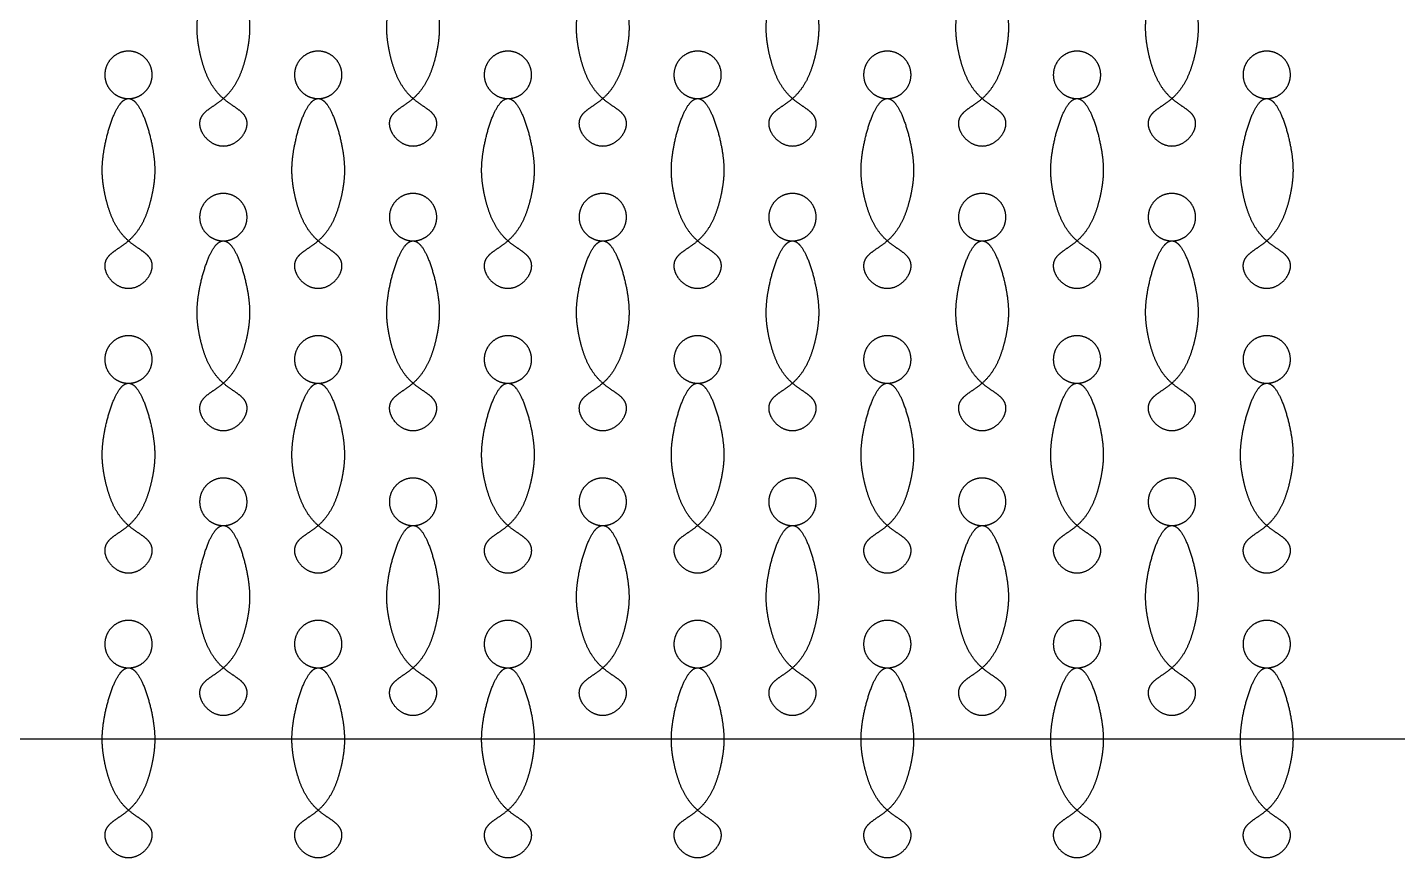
# Model space of a CAD drawing. Header units: millimetres. Extents: x 0 to 330, y 0 to 155.
# Drawn here: x 70.7 to 128.5, y 85 to 120 of the extents above; entities that cross this region are included whole.
import ezdxf

# ---------------------------------------------------------------- set-up
doc = ezdxf.new("R2010")
doc.units = ezdxf.units.MM
doc.layers.get('0').update_dxf_attribs({"linetype": 'CONTINUOUS'})

msp = doc.modelspace()

# ---------------------------------------------------------------- linework, layer by layer
msp.add_line((60, 90), (185, 90))
for points in [[(79, 123), (78.953, 123), (78.859, 122.98), (78.719, 122.89), (78.54, 122.659), (78.338, 122.233), (78.168, 121.73), (78.036, 121.214), (77.946, 120.733), (77.896, 120.309), (77.884, 119.935), (77.904, 119.589), (77.95, 119.242), (78.022, 118.872), (78.122, 118.473), (78.261, 118.061), (78.445, 117.664), (78.681, 117.307), (78.963, 117.01), (79.276, 116.777), (79.582, 116.583), (79.838, 116.389), (79.999, 116.161), (80.032, 115.878), (79.926, 115.56), (79.696, 115.26), (79.373, 115.041), (79, 114.96), (78.627, 115.041), (78.304, 115.26), (78.074, 115.56), (77.968, 115.878), (78.001, 116.161), (78.162, 116.389), (78.418, 116.583), (78.724, 116.777), (79.037, 117.01), (79.319, 117.307), (79.555, 117.664), (79.739, 118.061), (79.878, 118.473), (79.978, 118.872), (80.05, 119.242), (80.096, 119.589), (80.116, 119.935), (80.104, 120.309), (80.054, 120.733), (79.964, 121.214), (79.832, 121.73), (79.662, 122.233), (79.46, 122.659), (79.281, 122.89), (79.141, 122.98), (79.047, 123), (79, 123)], [(87, 123), (86.953, 123), (86.859, 122.98), (86.719, 122.89), (86.54, 122.659), (86.338, 122.233), (86.168, 121.73), (86.036, 121.214), (85.946, 120.733), (85.896, 120.309), (85.884, 119.935), (85.904, 119.589), (85.95, 119.242), (86.022, 118.872), (86.122, 118.473), (86.261, 118.061), (86.445, 117.664), (86.681, 117.307), (86.963, 117.01), (87.276, 116.777), (87.582, 116.583), (87.838, 116.389), (87.999, 116.161), (88.032, 115.878), (87.926, 115.56), (87.696, 115.26), (87.373, 115.041), (87, 114.96), (86.627, 115.041), (86.304, 115.26), (86.074, 115.56), (85.968, 115.878), (86.001, 116.161), (86.162, 116.389), (86.418, 116.583), (86.724, 116.777), (87.037, 117.01), (87.319, 117.307), (87.555, 117.664), (87.739, 118.061), (87.878, 118.473), (87.978, 118.872), (88.05, 119.242), (88.096, 119.589), (88.116, 119.935), (88.104, 120.309), (88.054, 120.733), (87.964, 121.214), (87.832, 121.73), (87.662, 122.233), (87.46, 122.659), (87.281, 122.89), (87.141, 122.98), (87.047, 123), (87, 123)], [(95, 123), (94.953, 123), (94.859, 122.98), (94.719, 122.89), (94.54, 122.659), (94.338, 122.233), (94.168, 121.73), (94.036, 121.214), (93.946, 120.733), (93.896, 120.309), (93.884, 119.935), (93.904, 119.589), (93.95, 119.242), (94.022, 118.872), (94.122, 118.473), (94.261, 118.061), (94.445, 117.664), (94.681, 117.307), (94.963, 117.01), (95.276, 116.777), (95.582, 116.583), (95.838, 116.389), (95.999, 116.161), (96.032, 115.878), (95.926, 115.56), (95.696, 115.26), (95.373, 115.041), (95, 114.96), (94.627, 115.041), (94.304, 115.26), (94.074, 115.56), (93.968, 115.878), (94.001, 116.161), (94.162, 116.389), (94.418, 116.583), (94.724, 116.777), (95.037, 117.01), (95.319, 117.307), (95.555, 117.664), (95.739, 118.061), (95.878, 118.473), (95.978, 118.872), (96.05, 119.242), (96.096, 119.589), (96.116, 119.935), (96.104, 120.309), (96.054, 120.733), (95.964, 121.214), (95.832, 121.73), (95.662, 122.233), (95.46, 122.659), (95.281, 122.89), (95.141, 122.98), (95.047, 123), (95, 123)], [(103, 123), (102.953, 123), (102.859, 122.98), (102.719, 122.89), (102.54, 122.659), (102.338, 122.233), (102.168, 121.73), (102.036, 121.214), (101.946, 120.733), (101.896, 120.309), (101.884, 119.935), (101.904, 119.589), (101.95, 119.242), (102.022, 118.872), (102.122, 118.473), (102.261, 118.061), (102.445, 117.664), (102.681, 117.307), (102.963, 117.01), (103.276, 116.777), (103.582, 116.583), (103.838, 116.389), (103.999, 116.161), (104.032, 115.878), (103.926, 115.56), (103.696, 115.26), (103.373, 115.041), (103, 114.96), (102.627, 115.041), (102.304, 115.26), (102.074, 115.56), (101.968, 115.878), (102.001, 116.161), (102.162, 116.389), (102.418, 116.583), (102.724, 116.777), (103.037, 117.01), (103.319, 117.307), (103.555, 117.664), (103.739, 118.061), (103.878, 118.473), (103.978, 118.872), (104.05, 119.242), (104.096, 119.589), (104.116, 119.935), (104.104, 120.309), (104.054, 120.733), (103.964, 121.214), (103.832, 121.73), (103.662, 122.233), (103.46, 122.659), (103.281, 122.89), (103.141, 122.98), (103.047, 123), (103, 123)], [(111, 123), (110.953, 123), (110.859, 122.98), (110.719, 122.89), (110.54, 122.659), (110.338, 122.233), (110.168, 121.73), (110.036, 121.214), (109.946, 120.733), (109.896, 120.309), (109.884, 119.935), (109.904, 119.589), (109.95, 119.242), (110.022, 118.872), (110.122, 118.473), (110.261, 118.061), (110.445, 117.664), (110.681, 117.307), (110.963, 117.01), (111.276, 116.777), (111.582, 116.583), (111.838, 116.389), (111.999, 116.161), (112.032, 115.878), (111.926, 115.56), (111.696, 115.26), (111.373, 115.041), (111, 114.96), (110.627, 115.041), (110.304, 115.26), (110.074, 115.56), (109.968, 115.878), (110.001, 116.161), (110.162, 116.389), (110.418, 116.583), (110.724, 116.777), (111.037, 117.01), (111.319, 117.307), (111.555, 117.664), (111.739, 118.061), (111.878, 118.473), (111.978, 118.872), (112.05, 119.242), (112.096, 119.589), (112.116, 119.935), (112.104, 120.309), (112.054, 120.733), (111.964, 121.214), (111.832, 121.73), (111.662, 122.233), (111.46, 122.659), (111.281, 122.89), (111.141, 122.98), (111.047, 123), (111, 123)], [(119, 123), (118.953, 123), (118.859, 122.98), (118.719, 122.89), (118.54, 122.659), (118.338, 122.233), (118.168, 121.73), (118.036, 121.214), (117.946, 120.733), (117.896, 120.309), (117.884, 119.935), (117.904, 119.589), (117.95, 119.242), (118.022, 118.872), (118.122, 118.473), (118.261, 118.061), (118.445, 117.664), (118.681, 117.307), (118.963, 117.01), (119.276, 116.777), (119.582, 116.583), (119.838, 116.389), (119.999, 116.161), (120.032, 115.878), (119.926, 115.56), (119.696, 115.26), (119.373, 115.041), (119, 114.96), (118.627, 115.041), (118.304, 115.26), (118.074, 115.56), (117.968, 115.878), (118.001, 116.161), (118.162, 116.389), (118.418, 116.583), (118.724, 116.777), (119.037, 117.01), (119.319, 117.307), (119.555, 117.664), (119.739, 118.061), (119.878, 118.473), (119.978, 118.872), (120.05, 119.242), (120.096, 119.589), (120.116, 119.935), (120.104, 120.309), (120.054, 120.733), (119.964, 121.214), (119.832, 121.73), (119.662, 122.233), (119.46, 122.659), (119.281, 122.89), (119.141, 122.98), (119.047, 123), (119, 123)], [(75, 117), (74.938, 117), (74.813, 117.01), (74.628, 117.055), (74.4, 117.173), (74.173, 117.4), (74.026, 117.685), (73.975, 118), (74.026, 118.315), (74.173, 118.6), (74.4, 118.827), (74.685, 118.974), (75, 119.025), (75.315, 118.974), (75.6, 118.827), (75.827, 118.6), (75.974, 118.315), (76.025, 118), (75.974, 117.685), (75.827, 117.4), (75.6, 117.173), (75.372, 117.055), (75.187, 117.01), (75.062, 117), (75, 117)], [(83, 117), (82.938, 117), (82.813, 117.01), (82.628, 117.055), (82.4, 117.173), (82.173, 117.4), (82.026, 117.685), (81.975, 118), (82.026, 118.315), (82.173, 118.6), (82.4, 118.827), (82.685, 118.974), (83, 119.025), (83.315, 118.974), (83.6, 118.827), (83.827, 118.6), (83.974, 118.315), (84.025, 118), (83.974, 117.685), (83.827, 117.4), (83.6, 117.173), (83.372, 117.055), (83.187, 117.01), (83.062, 117), (83, 117)], [(91, 117), (90.938, 117), (90.813, 117.01), (90.628, 117.055), (90.4, 117.173), (90.173, 117.4), (90.026, 117.685), (89.975, 118), (90.026, 118.315), (90.173, 118.6), (90.4, 118.827), (90.685, 118.974), (91, 119.025), (91.315, 118.974), (91.6, 118.827), (91.827, 118.6), (91.974, 118.315), (92.025, 118), (91.974, 117.685), (91.827, 117.4), (91.6, 117.173), (91.372, 117.055), (91.187, 117.01), (91.062, 117), (91, 117)], [(99, 117), (98.938, 117), (98.813, 117.01), (98.628, 117.055), (98.4, 117.173), (98.173, 117.4), (98.026, 117.685), (97.975, 118), (98.026, 118.315), (98.173, 118.6), (98.4, 118.827), (98.685, 118.974), (99, 119.025), (99.315, 118.974), (99.6, 118.827), (99.827, 118.6), (99.974, 118.315), (100.025, 118), (99.974, 117.685), (99.827, 117.4), (99.6, 117.173), (99.372, 117.055), (99.187, 117.01), (99.062, 117), (99, 117)], [(107, 117), (106.938, 117), (106.813, 117.01), (106.628, 117.055), (106.4, 117.173), (106.173, 117.4), (106.026, 117.685), (105.975, 118), (106.026, 118.315), (106.173, 118.6), (106.4, 118.827), (106.685, 118.974), (107, 119.025), (107.315, 118.974), (107.6, 118.827), (107.827, 118.6), (107.974, 118.315), (108.025, 118), (107.974, 117.685), (107.827, 117.4), (107.6, 117.173), (107.372, 117.055), (107.187, 117.01), (107.062, 117), (107, 117)], [(115, 117), (114.938, 117), (114.813, 117.01), (114.628, 117.055), (114.4, 117.173), (114.173, 117.4), (114.026, 117.685), (113.975, 118), (114.026, 118.315), (114.173, 118.6), (114.4, 118.827), (114.685, 118.974), (115, 119.025), (115.315, 118.974), (115.6, 118.827), (115.827, 118.6), (115.974, 118.315), (116.025, 118), (115.974, 117.685), (115.827, 117.4), (115.6, 117.173), (115.372, 117.055), (115.187, 117.01), (115.062, 117), (115, 117)], [(123, 117), (122.938, 117), (122.813, 117.01), (122.628, 117.055), (122.4, 117.173), (122.173, 117.4), (122.026, 117.685), (121.975, 118), (122.026, 118.315), (122.173, 118.6), (122.4, 118.827), (122.685, 118.974), (123, 119.025), (123.315, 118.974), (123.6, 118.827), (123.827, 118.6), (123.974, 118.315), (124.025, 118), (123.974, 117.685), (123.827, 117.4), (123.6, 117.173), (123.372, 117.055), (123.187, 117.01), (123.062, 117), (123, 117)], [(75, 117), (74.953, 117), (74.859, 116.98), (74.719, 116.89), (74.54, 116.659), (74.338, 116.233), (74.168, 115.73), (74.036, 115.214), (73.946, 114.733), (73.896, 114.309), (73.884, 113.935), (73.904, 113.589), (73.95, 113.242), (74.022, 112.872), (74.122, 112.473), (74.261, 112.061), (74.445, 111.664), (74.681, 111.307), (74.963, 111.01), (75.276, 110.777), (75.582, 110.583), (75.838, 110.389), (75.999, 110.161), (76.032, 109.878), (75.926, 109.56), (75.696, 109.26), (75.373, 109.041), (75, 108.96), (74.627, 109.041), (74.304, 109.26), (74.074, 109.56), (73.968, 109.878), (74.001, 110.161), (74.162, 110.389), (74.418, 110.583), (74.724, 110.777), (75.037, 111.01), (75.319, 111.307), (75.555, 111.664), (75.739, 112.061), (75.878, 112.473), (75.978, 112.872), (76.05, 113.242), (76.096, 113.589), (76.116, 113.935), (76.104, 114.309), (76.054, 114.733), (75.964, 115.214), (75.832, 115.73), (75.662, 116.233), (75.46, 116.659), (75.281, 116.89), (75.141, 116.98), (75.047, 117), (75, 117)], [(83, 117), (82.953, 117), (82.859, 116.98), (82.719, 116.89), (82.54, 116.659), (82.338, 116.233), (82.168, 115.73), (82.036, 115.214), (81.946, 114.733), (81.896, 114.309), (81.884, 113.935), (81.904, 113.589), (81.95, 113.242), (82.022, 112.872), (82.122, 112.473), (82.261, 112.061), (82.445, 111.664), (82.681, 111.307), (82.963, 111.01), (83.276, 110.777), (83.582, 110.583), (83.838, 110.389), (83.999, 110.161), (84.032, 109.878), (83.926, 109.56), (83.696, 109.26), (83.373, 109.041), (83, 108.96), (82.627, 109.041), (82.304, 109.26), (82.074, 109.56), (81.968, 109.878), (82.001, 110.161), (82.162, 110.389), (82.418, 110.583), (82.724, 110.777), (83.037, 111.01), (83.319, 111.307), (83.555, 111.664), (83.739, 112.061), (83.878, 112.473), (83.978, 112.872), (84.05, 113.242), (84.096, 113.589), (84.116, 113.935), (84.104, 114.309), (84.054, 114.733), (83.964, 115.214), (83.832, 115.73), (83.662, 116.233), (83.46, 116.659), (83.281, 116.89), (83.141, 116.98), (83.047, 117), (83, 117)], [(91, 117), (90.953, 117), (90.859, 116.98), (90.719, 116.89), (90.54, 116.659), (90.338, 116.233), (90.168, 115.73), (90.036, 115.214), (89.946, 114.733), (89.896, 114.309), (89.884, 113.935), (89.904, 113.589), (89.95, 113.242), (90.022, 112.872), (90.122, 112.473), (90.261, 112.061), (90.445, 111.664), (90.681, 111.307), (90.963, 111.01), (91.276, 110.777), (91.582, 110.583), (91.838, 110.389), (91.999, 110.161), (92.032, 109.878), (91.926, 109.56), (91.696, 109.26), (91.373, 109.041), (91, 108.96), (90.627, 109.041), (90.304, 109.26), (90.074, 109.56), (89.968, 109.878), (90.001, 110.161), (90.162, 110.389), (90.418, 110.583), (90.724, 110.777), (91.037, 111.01), (91.319, 111.307), (91.555, 111.664), (91.739, 112.061), (91.878, 112.473), (91.978, 112.872), (92.05, 113.242), (92.096, 113.589), (92.116, 113.935), (92.104, 114.309), (92.054, 114.733), (91.964, 115.214), (91.832, 115.73), (91.662, 116.233), (91.46, 116.659), (91.281, 116.89), (91.141, 116.98), (91.047, 117), (91, 117)], [(99, 117), (98.953, 117), (98.859, 116.98), (98.719, 116.89), (98.54, 116.659), (98.338, 116.233), (98.168, 115.73), (98.036, 115.214), (97.946, 114.733), (97.896, 114.309), (97.884, 113.935), (97.904, 113.589), (97.95, 113.242), (98.022, 112.872), (98.122, 112.473), (98.261, 112.061), (98.445, 111.664), (98.681, 111.307), (98.963, 111.01), (99.276, 110.777), (99.582, 110.583), (99.838, 110.389), (99.999, 110.161), (100.032, 109.878), (99.926, 109.56), (99.696, 109.26), (99.373, 109.041), (99, 108.96), (98.627, 109.041), (98.304, 109.26), (98.074, 109.56), (97.968, 109.878), (98.001, 110.161), (98.162, 110.389), (98.418, 110.583), (98.724, 110.777), (99.037, 111.01), (99.319, 111.307), (99.555, 111.664), (99.739, 112.061), (99.878, 112.473), (99.978, 112.872), (100.05, 113.242), (100.096, 113.589), (100.116, 113.935), (100.104, 114.309), (100.054, 114.733), (99.964, 115.214), (99.832, 115.73), (99.662, 116.233), (99.46, 116.659), (99.281, 116.89), (99.141, 116.98), (99.047, 117), (99, 117)], [(107, 117), (106.953, 117), (106.859, 116.98), (106.719, 116.89), (106.54, 116.659), (106.338, 116.233), (106.168, 115.73), (106.036, 115.214), (105.946, 114.733), (105.896, 114.309), (105.884, 113.935), (105.904, 113.589), (105.95, 113.242), (106.022, 112.872), (106.122, 112.473), (106.261, 112.061), (106.445, 111.664), (106.681, 111.307), (106.963, 111.01), (107.276, 110.777), (107.582, 110.583), (107.838, 110.389), (107.999, 110.161), (108.032, 109.878), (107.926, 109.56), (107.696, 109.26), (107.373, 109.041), (107, 108.96), (106.627, 109.041), (106.304, 109.26), (106.074, 109.56), (105.968, 109.878), (106.001, 110.161), (106.162, 110.389), (106.418, 110.583), (106.724, 110.777), (107.037, 111.01), (107.319, 111.307), (107.555, 111.664), (107.739, 112.061), (107.878, 112.473), (107.978, 112.872), (108.05, 113.242), (108.096, 113.589), (108.116, 113.935), (108.104, 114.309), (108.054, 114.733), (107.964, 115.214), (107.832, 115.73), (107.662, 116.233), (107.46, 116.659), (107.281, 116.89), (107.141, 116.98), (107.047, 117), (107, 117)], [(115, 117), (114.953, 117), (114.859, 116.98), (114.719, 116.89), (114.54, 116.659), (114.338, 116.233), (114.168, 115.73), (114.036, 115.214), (113.946, 114.733), (113.896, 114.309), (113.884, 113.935), (113.904, 113.589), (113.95, 113.242), (114.022, 112.872), (114.122, 112.473), (114.261, 112.061), (114.445, 111.664), (114.681, 111.307), (114.963, 111.01), (115.276, 110.777), (115.582, 110.583), (115.838, 110.389), (115.999, 110.161), (116.032, 109.878), (115.926, 109.56), (115.696, 109.26), (115.373, 109.041), (115, 108.96), (114.627, 109.041), (114.304, 109.26), (114.074, 109.56), (113.968, 109.878), (114.001, 110.161), (114.162, 110.389), (114.418, 110.583), (114.724, 110.777), (115.037, 111.01), (115.319, 111.307), (115.555, 111.664), (115.739, 112.061), (115.878, 112.473), (115.978, 112.872), (116.05, 113.242), (116.096, 113.589), (116.116, 113.935), (116.104, 114.309), (116.054, 114.733), (115.964, 115.214), (115.832, 115.73), (115.662, 116.233), (115.46, 116.659), (115.281, 116.89), (115.141, 116.98), (115.047, 117), (115, 117)], [(123, 117), (122.953, 117), (122.859, 116.98), (122.719, 116.89), (122.54, 116.659), (122.338, 116.233), (122.168, 115.73), (122.036, 115.214), (121.946, 114.733), (121.896, 114.309), (121.884, 113.935), (121.904, 113.589), (121.95, 113.242), (122.022, 112.872), (122.122, 112.473), (122.261, 112.061), (122.445, 111.664), (122.681, 111.307), (122.963, 111.01), (123.276, 110.777), (123.582, 110.583), (123.838, 110.389), (123.999, 110.161), (124.032, 109.878), (123.926, 109.56), (123.696, 109.26), (123.373, 109.041), (123, 108.96), (122.627, 109.041), (122.304, 109.26), (122.074, 109.56), (121.968, 109.878), (122.001, 110.161), (122.162, 110.389), (122.418, 110.583), (122.724, 110.777), (123.037, 111.01), (123.319, 111.307), (123.555, 111.664), (123.739, 112.061), (123.878, 112.473), (123.978, 112.872), (124.05, 113.242), (124.096, 113.589), (124.116, 113.935), (124.104, 114.309), (124.054, 114.733), (123.964, 115.214), (123.832, 115.73), (123.662, 116.233), (123.46, 116.659), (123.281, 116.89), (123.141, 116.98), (123.047, 117), (123, 117)], [(79, 111), (78.938, 111), (78.813, 111.01), (78.628, 111.055), (78.4, 111.173), (78.173, 111.4), (78.026, 111.685), (77.975, 112), (78.026, 112.315), (78.173, 112.6), (78.4, 112.827), (78.685, 112.974), (79, 113.025), (79.315, 112.974), (79.6, 112.827), (79.827, 112.6), (79.974, 112.315), (80.025, 112), (79.974, 111.685), (79.827, 111.4), (79.6, 111.173), (79.372, 111.055), (79.187, 111.01), (79.062, 111), (79, 111)], [(87, 111), (86.938, 111), (86.813, 111.01), (86.628, 111.055), (86.4, 111.173), (86.173, 111.4), (86.026, 111.685), (85.975, 112), (86.026, 112.315), (86.173, 112.6), (86.4, 112.827), (86.685, 112.974), (87, 113.025), (87.315, 112.974), (87.6, 112.827), (87.827, 112.6), (87.974, 112.315), (88.025, 112), (87.974, 111.685), (87.827, 111.4), (87.6, 111.173), (87.372, 111.055), (87.187, 111.01), (87.062, 111), (87, 111)], [(95, 111), (94.938, 111), (94.813, 111.01), (94.628, 111.055), (94.4, 111.173), (94.173, 111.4), (94.026, 111.685), (93.975, 112), (94.026, 112.315), (94.173, 112.6), (94.4, 112.827), (94.685, 112.974), (95, 113.025), (95.315, 112.974), (95.6, 112.827), (95.827, 112.6), (95.974, 112.315), (96.025, 112), (95.974, 111.685), (95.827, 111.4), (95.6, 111.173), (95.372, 111.055), (95.187, 111.01), (95.062, 111), (95, 111)], [(103, 111), (102.938, 111), (102.813, 111.01), (102.628, 111.055), (102.4, 111.173), (102.173, 111.4), (102.026, 111.685), (101.975, 112), (102.026, 112.315), (102.173, 112.6), (102.4, 112.827), (102.685, 112.974), (103, 113.025), (103.315, 112.974), (103.6, 112.827), (103.827, 112.6), (103.974, 112.315), (104.025, 112), (103.974, 111.685), (103.827, 111.4), (103.6, 111.173), (103.372, 111.055), (103.187, 111.01), (103.062, 111), (103, 111)], [(111, 111), (110.938, 111), (110.813, 111.01), (110.628, 111.055), (110.4, 111.173), (110.173, 111.4), (110.026, 111.685), (109.975, 112), (110.026, 112.315), (110.173, 112.6), (110.4, 112.827), (110.685, 112.974), (111, 113.025), (111.315, 112.974), (111.6, 112.827), (111.827, 112.6), (111.974, 112.315), (112.025, 112), (111.974, 111.685), (111.827, 111.4), (111.6, 111.173), (111.372, 111.055), (111.187, 111.01), (111.062, 111), (111, 111)], [(119, 111), (118.938, 111), (118.813, 111.01), (118.628, 111.055), (118.4, 111.173), (118.173, 111.4), (118.026, 111.685), (117.975, 112), (118.026, 112.315), (118.173, 112.6), (118.4, 112.827), (118.685, 112.974), (119, 113.025), (119.315, 112.974), (119.6, 112.827), (119.827, 112.6), (119.974, 112.315), (120.025, 112), (119.974, 111.685), (119.827, 111.4), (119.6, 111.173), (119.372, 111.055), (119.187, 111.01), (119.062, 111), (119, 111)], [(79, 111), (78.953, 111), (78.859, 110.98), (78.719, 110.89), (78.54, 110.659), (78.338, 110.233), (78.168, 109.73), (78.036, 109.214), (77.946, 108.733), (77.896, 108.309), (77.884, 107.935), (77.904, 107.589), (77.95, 107.242), (78.022, 106.872), (78.122, 106.473), (78.261, 106.061), (78.445, 105.664), (78.681, 105.307), (78.963, 105.01), (79.276, 104.777), (79.582, 104.583), (79.838, 104.389), (79.999, 104.161), (80.032, 103.878), (79.926, 103.56), (79.696, 103.26), (79.373, 103.041), (79, 102.96), (78.627, 103.041), (78.304, 103.26), (78.074, 103.56), (77.968, 103.878), (78.001, 104.161), (78.162, 104.389), (78.418, 104.583), (78.724, 104.777), (79.037, 105.01), (79.319, 105.307), (79.555, 105.664), (79.739, 106.061), (79.878, 106.473), (79.978, 106.872), (80.05, 107.242), (80.096, 107.589), (80.116, 107.935), (80.104, 108.309), (80.054, 108.733), (79.964, 109.214), (79.832, 109.73), (79.662, 110.233), (79.46, 110.659), (79.281, 110.89), (79.141, 110.98), (79.047, 111), (79, 111)], [(87, 111), (86.953, 111), (86.859, 110.98), (86.719, 110.89), (86.54, 110.659), (86.338, 110.233), (86.168, 109.73), (86.036, 109.214), (85.946, 108.733), (85.896, 108.309), (85.884, 107.935), (85.904, 107.589), (85.95, 107.242), (86.022, 106.872), (86.122, 106.473), (86.261, 106.061), (86.445, 105.664), (86.681, 105.307), (86.963, 105.01), (87.276, 104.777), (87.582, 104.583), (87.838, 104.389), (87.999, 104.161), (88.032, 103.878), (87.926, 103.56), (87.696, 103.26), (87.373, 103.041), (87, 102.96), (86.627, 103.041), (86.304, 103.26), (86.074, 103.56), (85.968, 103.878), (86.001, 104.161), (86.162, 104.389), (86.418, 104.583), (86.724, 104.777), (87.037, 105.01), (87.319, 105.307), (87.555, 105.664), (87.739, 106.061), (87.878, 106.473), (87.978, 106.872), (88.05, 107.242), (88.096, 107.589), (88.116, 107.935), (88.104, 108.309), (88.054, 108.733), (87.964, 109.214), (87.832, 109.73), (87.662, 110.233), (87.46, 110.659), (87.281, 110.89), (87.141, 110.98), (87.047, 111), (87, 111)], [(95, 111), (94.953, 111), (94.859, 110.98), (94.719, 110.89), (94.54, 110.659), (94.338, 110.233), (94.168, 109.73), (94.036, 109.214), (93.946, 108.733), (93.896, 108.309), (93.884, 107.935), (93.904, 107.589), (93.95, 107.242), (94.022, 106.872), (94.122, 106.473), (94.261, 106.061), (94.445, 105.664), (94.681, 105.307), (94.963, 105.01), (95.276, 104.777), (95.582, 104.583), (95.838, 104.389), (95.999, 104.161), (96.032, 103.878), (95.926, 103.56), (95.696, 103.26), (95.373, 103.041), (95, 102.96), (94.627, 103.041), (94.304, 103.26), (94.074, 103.56), (93.968, 103.878), (94.001, 104.161), (94.162, 104.389), (94.418, 104.583), (94.724, 104.777), (95.037, 105.01), (95.319, 105.307), (95.555, 105.664), (95.739, 106.061), (95.878, 106.473), (95.978, 106.872), (96.05, 107.242), (96.096, 107.589), (96.116, 107.935), (96.104, 108.309), (96.054, 108.733), (95.964, 109.214), (95.832, 109.73), (95.662, 110.233), (95.46, 110.659), (95.281, 110.89), (95.141, 110.98), (95.047, 111), (95, 111)], [(103, 111), (102.953, 111), (102.859, 110.98), (102.719, 110.89), (102.54, 110.659), (102.338, 110.233), (102.168, 109.73), (102.036, 109.214), (101.946, 108.733), (101.896, 108.309), (101.884, 107.935), (101.904, 107.589), (101.95, 107.242), (102.022, 106.872), (102.122, 106.473), (102.261, 106.061), (102.445, 105.664), (102.681, 105.307), (102.963, 105.01), (103.276, 104.777), (103.582, 104.583), (103.838, 104.389), (103.999, 104.161), (104.032, 103.878), (103.926, 103.56), (103.696, 103.26), (103.373, 103.041), (103, 102.96), (102.627, 103.041), (102.304, 103.26), (102.074, 103.56), (101.968, 103.878), (102.001, 104.161), (102.162, 104.389), (102.418, 104.583), (102.724, 104.777), (103.037, 105.01), (103.319, 105.307), (103.555, 105.664), (103.739, 106.061), (103.878, 106.473), (103.978, 106.872), (104.05, 107.242), (104.096, 107.589), (104.116, 107.935), (104.104, 108.309), (104.054, 108.733), (103.964, 109.214), (103.832, 109.73), (103.662, 110.233), (103.46, 110.659), (103.281, 110.89), (103.141, 110.98), (103.047, 111), (103, 111)], [(111, 111), (110.953, 111), (110.859, 110.98), (110.719, 110.89), (110.54, 110.659), (110.338, 110.233), (110.168, 109.73), (110.036, 109.214), (109.946, 108.733), (109.896, 108.309), (109.884, 107.935), (109.904, 107.589), (109.95, 107.242), (110.022, 106.872), (110.122, 106.473), (110.261, 106.061), (110.445, 105.664), (110.681, 105.307), (110.963, 105.01), (111.276, 104.777), (111.582, 104.583), (111.838, 104.389), (111.999, 104.161), (112.032, 103.878), (111.926, 103.56), (111.696, 103.26), (111.373, 103.041), (111, 102.96), (110.627, 103.041), (110.304, 103.26), (110.074, 103.56), (109.968, 103.878), (110.001, 104.161), (110.162, 104.389), (110.418, 104.583), (110.724, 104.777), (111.037, 105.01), (111.319, 105.307), (111.555, 105.664), (111.739, 106.061), (111.878, 106.473), (111.978, 106.872), (112.05, 107.242), (112.096, 107.589), (112.116, 107.935), (112.104, 108.309), (112.054, 108.733), (111.964, 109.214), (111.832, 109.73), (111.662, 110.233), (111.46, 110.659), (111.281, 110.89), (111.141, 110.98), (111.047, 111), (111, 111)], [(119, 111), (118.953, 111), (118.859, 110.98), (118.719, 110.89), (118.54, 110.659), (118.338, 110.233), (118.168, 109.73), (118.036, 109.214), (117.946, 108.733), (117.896, 108.309), (117.884, 107.935), (117.904, 107.589), (117.95, 107.242), (118.022, 106.872), (118.122, 106.473), (118.261, 106.061), (118.445, 105.664), (118.681, 105.307), (118.963, 105.01), (119.276, 104.777), (119.582, 104.583), (119.838, 104.389), (119.999, 104.161), (120.032, 103.878), (119.926, 103.56), (119.696, 103.26), (119.373, 103.041), (119, 102.96), (118.627, 103.041), (118.304, 103.26), (118.074, 103.56), (117.968, 103.878), (118.001, 104.161), (118.162, 104.389), (118.418, 104.583), (118.724, 104.777), (119.037, 105.01), (119.319, 105.307), (119.555, 105.664), (119.739, 106.061), (119.878, 106.473), (119.978, 106.872), (120.05, 107.242), (120.096, 107.589), (120.116, 107.935), (120.104, 108.309), (120.054, 108.733), (119.964, 109.214), (119.832, 109.73), (119.662, 110.233), (119.46, 110.659), (119.281, 110.89), (119.141, 110.98), (119.047, 111), (119, 111)], [(75, 105), (74.938, 105), (74.813, 105.01), (74.628, 105.055), (74.4, 105.173), (74.173, 105.4), (74.026, 105.685), (73.975, 106), (74.026, 106.315), (74.173, 106.6), (74.4, 106.827), (74.685, 106.974), (75, 107.025), (75.315, 106.974), (75.6, 106.827), (75.827, 106.6), (75.974, 106.315), (76.025, 106), (75.974, 105.685), (75.827, 105.4), (75.6, 105.173), (75.372, 105.055), (75.187, 105.01), (75.062, 105), (75, 105)], [(83, 105), (82.938, 105), (82.813, 105.01), (82.628, 105.055), (82.4, 105.173), (82.173, 105.4), (82.026, 105.685), (81.975, 106), (82.026, 106.315), (82.173, 106.6), (82.4, 106.827), (82.685, 106.974), (83, 107.025), (83.315, 106.974), (83.6, 106.827), (83.827, 106.6), (83.974, 106.315), (84.025, 106), (83.974, 105.685), (83.827, 105.4), (83.6, 105.173), (83.372, 105.055), (83.187, 105.01), (83.062, 105), (83, 105)], [(91, 105), (90.938, 105), (90.813, 105.01), (90.628, 105.055), (90.4, 105.173), (90.173, 105.4), (90.026, 105.685), (89.975, 106), (90.026, 106.315), (90.173, 106.6), (90.4, 106.827), (90.685, 106.974), (91, 107.025), (91.315, 106.974), (91.6, 106.827), (91.827, 106.6), (91.974, 106.315), (92.025, 106), (91.974, 105.685), (91.827, 105.4), (91.6, 105.173), (91.372, 105.055), (91.187, 105.01), (91.062, 105), (91, 105)], [(99, 105), (98.938, 105), (98.813, 105.01), (98.628, 105.055), (98.4, 105.173), (98.173, 105.4), (98.026, 105.685), (97.975, 106), (98.026, 106.315), (98.173, 106.6), (98.4, 106.827), (98.685, 106.974), (99, 107.025), (99.315, 106.974), (99.6, 106.827), (99.827, 106.6), (99.974, 106.315), (100.025, 106), (99.974, 105.685), (99.827, 105.4), (99.6, 105.173), (99.372, 105.055), (99.187, 105.01), (99.062, 105), (99, 105)], [(107, 105), (106.938, 105), (106.813, 105.01), (106.628, 105.055), (106.4, 105.173), (106.173, 105.4), (106.026, 105.685), (105.975, 106), (106.026, 106.315), (106.173, 106.6), (106.4, 106.827), (106.685, 106.974), (107, 107.025), (107.315, 106.974), (107.6, 106.827), (107.827, 106.6), (107.974, 106.315), (108.025, 106), (107.974, 105.685), (107.827, 105.4), (107.6, 105.173), (107.372, 105.055), (107.187, 105.01), (107.062, 105), (107, 105)], [(115, 105), (114.938, 105), (114.813, 105.01), (114.628, 105.055), (114.4, 105.173), (114.173, 105.4), (114.026, 105.685), (113.975, 106), (114.026, 106.315), (114.173, 106.6), (114.4, 106.827), (114.685, 106.974), (115, 107.025), (115.315, 106.974), (115.6, 106.827), (115.827, 106.6), (115.974, 106.315), (116.025, 106), (115.974, 105.685), (115.827, 105.4), (115.6, 105.173), (115.372, 105.055), (115.187, 105.01), (115.062, 105), (115, 105)], [(123, 105), (122.938, 105), (122.813, 105.01), (122.628, 105.055), (122.4, 105.173), (122.173, 105.4), (122.026, 105.685), (121.975, 106), (122.026, 106.315), (122.173, 106.6), (122.4, 106.827), (122.685, 106.974), (123, 107.025), (123.315, 106.974), (123.6, 106.827), (123.827, 106.6), (123.974, 106.315), (124.025, 106), (123.974, 105.685), (123.827, 105.4), (123.6, 105.173), (123.372, 105.055), (123.187, 105.01), (123.062, 105), (123, 105)], [(75, 105), (74.953, 105), (74.859, 104.98), (74.719, 104.89), (74.54, 104.659), (74.338, 104.233), (74.168, 103.73), (74.036, 103.214), (73.946, 102.733), (73.896, 102.309), (73.884, 101.935), (73.904, 101.589), (73.95, 101.242), (74.022, 100.872), (74.122, 100.473), (74.261, 100.061), (74.445, 99.664), (74.681, 99.307), (74.963, 99.01), (75.276, 98.777), (75.582, 98.583), (75.838, 98.389), (75.999, 98.161), (76.032, 97.878), (75.926, 97.56), (75.696, 97.26), (75.373, 97.041), (75, 96.96), (74.627, 97.041), (74.304, 97.26), (74.074, 97.56), (73.968, 97.878), (74.001, 98.161), (74.162, 98.389), (74.418, 98.583), (74.724, 98.777), (75.037, 99.01), (75.319, 99.307), (75.555, 99.664), (75.739, 100.061), (75.878, 100.473), (75.978, 100.872), (76.05, 101.242), (76.096, 101.589), (76.116, 101.935), (76.104, 102.309), (76.054, 102.733), (75.964, 103.214), (75.832, 103.73), (75.662, 104.233), (75.46, 104.659), (75.281, 104.89), (75.141, 104.98), (75.047, 105), (75, 105)], [(83, 105), (82.953, 105), (82.859, 104.98), (82.719, 104.89), (82.54, 104.659), (82.338, 104.233), (82.168, 103.73), (82.036, 103.214), (81.946, 102.733), (81.896, 102.309), (81.884, 101.935), (81.904, 101.589), (81.95, 101.242), (82.022, 100.872), (82.122, 100.473), (82.261, 100.061), (82.445, 99.664), (82.681, 99.307), (82.963, 99.01), (83.276, 98.777), (83.582, 98.583), (83.838, 98.389), (83.999, 98.161), (84.032, 97.878), (83.926, 97.56), (83.696, 97.26), (83.373, 97.041), (83, 96.96), (82.627, 97.041), (82.304, 97.26), (82.074, 97.56), (81.968, 97.878), (82.001, 98.161), (82.162, 98.389), (82.418, 98.583), (82.724, 98.777), (83.037, 99.01), (83.319, 99.307), (83.555, 99.664), (83.739, 100.061), (83.878, 100.473), (83.978, 100.872), (84.05, 101.242), (84.096, 101.589), (84.116, 101.935), (84.104, 102.309), (84.054, 102.733), (83.964, 103.214), (83.832, 103.73), (83.662, 104.233), (83.46, 104.659), (83.281, 104.89), (83.141, 104.98), (83.047, 105), (83, 105)], [(91, 105), (90.953, 105), (90.859, 104.98), (90.719, 104.89), (90.54, 104.659), (90.338, 104.233), (90.168, 103.73), (90.036, 103.214), (89.946, 102.733), (89.896, 102.309), (89.884, 101.935), (89.904, 101.589), (89.95, 101.242), (90.022, 100.872), (90.122, 100.473), (90.261, 100.061), (90.445, 99.664), (90.681, 99.307), (90.963, 99.01), (91.276, 98.777), (91.582, 98.583), (91.838, 98.389), (91.999, 98.161), (92.032, 97.878), (91.926, 97.56), (91.696, 97.26), (91.373, 97.041), (91, 96.96), (90.627, 97.041), (90.304, 97.26), (90.074, 97.56), (89.968, 97.878), (90.001, 98.161), (90.162, 98.389), (90.418, 98.583), (90.724, 98.777), (91.037, 99.01), (91.319, 99.307), (91.555, 99.664), (91.739, 100.061), (91.878, 100.473), (91.978, 100.872), (92.05, 101.242), (92.096, 101.589), (92.116, 101.935), (92.104, 102.309), (92.054, 102.733), (91.964, 103.214), (91.832, 103.73), (91.662, 104.233), (91.46, 104.659), (91.281, 104.89), (91.141, 104.98), (91.047, 105), (91, 105)], [(99, 105), (98.953, 105), (98.859, 104.98), (98.719, 104.89), (98.54, 104.659), (98.338, 104.233), (98.168, 103.73), (98.036, 103.214), (97.946, 102.733), (97.896, 102.309), (97.884, 101.935), (97.904, 101.589), (97.95, 101.242), (98.022, 100.872), (98.122, 100.473), (98.261, 100.061), (98.445, 99.664), (98.681, 99.307), (98.963, 99.01), (99.276, 98.777), (99.582, 98.583), (99.838, 98.389), (99.999, 98.161), (100.032, 97.878), (99.926, 97.56), (99.696, 97.26), (99.373, 97.041), (99, 96.96), (98.627, 97.041), (98.304, 97.26), (98.074, 97.56), (97.968, 97.878), (98.001, 98.161), (98.162, 98.389), (98.418, 98.583), (98.724, 98.777), (99.037, 99.01), (99.319, 99.307), (99.555, 99.664), (99.739, 100.061), (99.878, 100.473), (99.978, 100.872), (100.05, 101.242), (100.096, 101.589), (100.116, 101.935), (100.104, 102.309), (100.054, 102.733), (99.964, 103.214), (99.832, 103.73), (99.662, 104.233), (99.46, 104.659), (99.281, 104.89), (99.141, 104.98), (99.047, 105), (99, 105)], [(107, 105), (106.953, 105), (106.859, 104.98), (106.719, 104.89), (106.54, 104.659), (106.338, 104.233), (106.168, 103.73), (106.036, 103.214), (105.946, 102.733), (105.896, 102.309), (105.884, 101.935), (105.904, 101.589), (105.95, 101.242), (106.022, 100.872), (106.122, 100.473), (106.261, 100.061), (106.445, 99.664), (106.681, 99.307), (106.963, 99.01), (107.276, 98.777), (107.582, 98.583), (107.838, 98.389), (107.999, 98.161), (108.032, 97.878), (107.926, 97.56), (107.696, 97.26), (107.373, 97.041), (107, 96.96), (106.627, 97.041), (106.304, 97.26), (106.074, 97.56), (105.968, 97.878), (106.001, 98.161), (106.162, 98.389), (106.418, 98.583), (106.724, 98.777), (107.037, 99.01), (107.319, 99.307), (107.555, 99.664), (107.739, 100.061), (107.878, 100.473), (107.978, 100.872), (108.05, 101.242), (108.096, 101.589), (108.116, 101.935), (108.104, 102.309), (108.054, 102.733), (107.964, 103.214), (107.832, 103.73), (107.662, 104.233), (107.46, 104.659), (107.281, 104.89), (107.141, 104.98), (107.047, 105), (107, 105)], [(115, 105), (114.953, 105), (114.859, 104.98), (114.719, 104.89), (114.54, 104.659), (114.338, 104.233), (114.168, 103.73), (114.036, 103.214), (113.946, 102.733), (113.896, 102.309), (113.884, 101.935), (113.904, 101.589), (113.95, 101.242), (114.022, 100.872), (114.122, 100.473), (114.261, 100.061), (114.445, 99.664), (114.681, 99.307), (114.963, 99.01), (115.276, 98.777), (115.582, 98.583), (115.838, 98.389), (115.999, 98.161), (116.032, 97.878), (115.926, 97.56), (115.696, 97.26), (115.373, 97.041), (115, 96.96), (114.627, 97.041), (114.304, 97.26), (114.074, 97.56), (113.968, 97.878), (114.001, 98.161), (114.162, 98.389), (114.418, 98.583), (114.724, 98.777), (115.037, 99.01), (115.319, 99.307), (115.555, 99.664), (115.739, 100.061), (115.878, 100.473), (115.978, 100.872), (116.05, 101.242), (116.096, 101.589), (116.116, 101.935), (116.104, 102.309), (116.054, 102.733), (115.964, 103.214), (115.832, 103.73), (115.662, 104.233), (115.46, 104.659), (115.281, 104.89), (115.141, 104.98), (115.047, 105), (115, 105)], [(123, 105), (122.953, 105), (122.859, 104.98), (122.719, 104.89), (122.54, 104.659), (122.338, 104.233), (122.168, 103.73), (122.036, 103.214), (121.946, 102.733), (121.896, 102.309), (121.884, 101.935), (121.904, 101.589), (121.95, 101.242), (122.022, 100.872), (122.122, 100.473), (122.261, 100.061), (122.445, 99.664), (122.681, 99.307), (122.963, 99.01), (123.276, 98.777), (123.582, 98.583), (123.838, 98.389), (123.999, 98.161), (124.032, 97.878), (123.926, 97.56), (123.696, 97.26), (123.373, 97.041), (123, 96.96), (122.627, 97.041), (122.304, 97.26), (122.074, 97.56), (121.968, 97.878), (122.001, 98.161), (122.162, 98.389), (122.418, 98.583), (122.724, 98.777), (123.037, 99.01), (123.319, 99.307), (123.555, 99.664), (123.739, 100.061), (123.878, 100.473), (123.978, 100.872), (124.05, 101.242), (124.096, 101.589), (124.116, 101.935), (124.104, 102.309), (124.054, 102.733), (123.964, 103.214), (123.832, 103.73), (123.662, 104.233), (123.46, 104.659), (123.281, 104.89), (123.141, 104.98), (123.047, 105), (123, 105)], [(79, 99), (78.938, 99), (78.813, 99.01), (78.628, 99.055), (78.4, 99.173), (78.173, 99.4), (78.026, 99.685), (77.975, 100), (78.026, 100.315), (78.173, 100.6), (78.4, 100.827), (78.685, 100.974), (79, 101.025), (79.315, 100.974), (79.6, 100.827), (79.827, 100.6), (79.974, 100.315), (80.025, 100), (79.974, 99.685), (79.827, 99.4), (79.6, 99.173), (79.372, 99.055), (79.187, 99.01), (79.062, 99), (79, 99)], [(87, 99), (86.938, 99), (86.813, 99.01), (86.628, 99.055), (86.4, 99.173), (86.173, 99.4), (86.026, 99.685), (85.975, 100), (86.026, 100.315), (86.173, 100.6), (86.4, 100.827), (86.685, 100.974), (87, 101.025), (87.315, 100.974), (87.6, 100.827), (87.827, 100.6), (87.974, 100.315), (88.025, 100), (87.974, 99.685), (87.827, 99.4), (87.6, 99.173), (87.372, 99.055), (87.187, 99.01), (87.062, 99), (87, 99)], [(95, 99), (94.938, 99), (94.813, 99.01), (94.628, 99.055), (94.4, 99.173), (94.173, 99.4), (94.026, 99.685), (93.975, 100), (94.026, 100.315), (94.173, 100.6), (94.4, 100.827), (94.685, 100.974), (95, 101.025), (95.315, 100.974), (95.6, 100.827), (95.827, 100.6), (95.974, 100.315), (96.025, 100), (95.974, 99.685), (95.827, 99.4), (95.6, 99.173), (95.372, 99.055), (95.187, 99.01), (95.062, 99), (95, 99)], [(103, 99), (102.938, 99), (102.813, 99.01), (102.628, 99.055), (102.4, 99.173), (102.173, 99.4), (102.026, 99.685), (101.975, 100), (102.026, 100.315), (102.173, 100.6), (102.4, 100.827), (102.685, 100.974), (103, 101.025), (103.315, 100.974), (103.6, 100.827), (103.827, 100.6), (103.974, 100.315), (104.025, 100), (103.974, 99.685), (103.827, 99.4), (103.6, 99.173), (103.372, 99.055), (103.187, 99.01), (103.062, 99), (103, 99)], [(111, 99), (110.938, 99), (110.813, 99.01), (110.628, 99.055), (110.4, 99.173), (110.173, 99.4), (110.026, 99.685), (109.975, 100), (110.026, 100.315), (110.173, 100.6), (110.4, 100.827), (110.685, 100.974), (111, 101.025), (111.315, 100.974), (111.6, 100.827), (111.827, 100.6), (111.974, 100.315), (112.025, 100), (111.974, 99.685), (111.827, 99.4), (111.6, 99.173), (111.372, 99.055), (111.187, 99.01), (111.062, 99), (111, 99)], [(119, 99), (118.938, 99), (118.813, 99.01), (118.628, 99.055), (118.4, 99.173), (118.173, 99.4), (118.026, 99.685), (117.975, 100), (118.026, 100.315), (118.173, 100.6), (118.4, 100.827), (118.685, 100.974), (119, 101.025), (119.315, 100.974), (119.6, 100.827), (119.827, 100.6), (119.974, 100.315), (120.025, 100), (119.974, 99.685), (119.827, 99.4), (119.6, 99.173), (119.372, 99.055), (119.187, 99.01), (119.062, 99), (119, 99)], [(79, 99), (78.953, 99), (78.859, 98.98), (78.719, 98.89), (78.54, 98.659), (78.338, 98.233), (78.168, 97.73), (78.036, 97.214), (77.946, 96.733), (77.896, 96.309), (77.884, 95.935), (77.904, 95.589), (77.95, 95.242), (78.022, 94.872), (78.122, 94.473), (78.261, 94.061), (78.445, 93.664), (78.681, 93.307), (78.963, 93.01), (79.276, 92.777), (79.582, 92.583), (79.838, 92.389), (79.999, 92.161), (80.032, 91.878), (79.926, 91.56), (79.696, 91.26), (79.373, 91.041), (79, 90.96), (78.627, 91.041), (78.304, 91.26), (78.074, 91.56), (77.968, 91.878), (78.001, 92.161), (78.162, 92.389), (78.418, 92.583), (78.724, 92.777), (79.037, 93.01), (79.319, 93.307), (79.555, 93.664), (79.739, 94.061), (79.878, 94.473), (79.978, 94.872), (80.05, 95.242), (80.096, 95.589), (80.116, 95.935), (80.104, 96.309), (80.054, 96.733), (79.964, 97.214), (79.832, 97.73), (79.662, 98.233), (79.46, 98.659), (79.281, 98.89), (79.141, 98.98), (79.047, 99), (79, 99)], [(87, 99), (86.953, 99), (86.859, 98.98), (86.719, 98.89), (86.54, 98.659), (86.338, 98.233), (86.168, 97.73), (86.036, 97.214), (85.946, 96.733), (85.896, 96.309), (85.884, 95.935), (85.904, 95.589), (85.95, 95.242), (86.022, 94.872), (86.122, 94.473), (86.261, 94.061), (86.445, 93.664), (86.681, 93.307), (86.963, 93.01), (87.276, 92.777), (87.582, 92.583), (87.838, 92.389), (87.999, 92.161), (88.032, 91.878), (87.926, 91.56), (87.696, 91.26), (87.373, 91.041), (87, 90.96), (86.627, 91.041), (86.304, 91.26), (86.074, 91.56), (85.968, 91.878), (86.001, 92.161), (86.162, 92.389), (86.418, 92.583), (86.724, 92.777), (87.037, 93.01), (87.319, 93.307), (87.555, 93.664), (87.739, 94.061), (87.878, 94.473), (87.978, 94.872), (88.05, 95.242), (88.096, 95.589), (88.116, 95.935), (88.104, 96.309), (88.054, 96.733), (87.964, 97.214), (87.832, 97.73), (87.662, 98.233), (87.46, 98.659), (87.281, 98.89), (87.141, 98.98), (87.047, 99), (87, 99)], [(95, 99), (94.953, 99), (94.859, 98.98), (94.719, 98.89), (94.54, 98.659), (94.338, 98.233), (94.168, 97.73), (94.036, 97.214), (93.946, 96.733), (93.896, 96.309), (93.884, 95.935), (93.904, 95.589), (93.95, 95.242), (94.022, 94.872), (94.122, 94.473), (94.261, 94.061), (94.445, 93.664), (94.681, 93.307), (94.963, 93.01), (95.276, 92.777), (95.582, 92.583), (95.838, 92.389), (95.999, 92.161), (96.032, 91.878), (95.926, 91.56), (95.696, 91.26), (95.373, 91.041), (95, 90.96), (94.627, 91.041), (94.304, 91.26), (94.074, 91.56), (93.968, 91.878), (94.001, 92.161), (94.162, 92.389), (94.418, 92.583), (94.724, 92.777), (95.037, 93.01), (95.319, 93.307), (95.555, 93.664), (95.739, 94.061), (95.878, 94.473), (95.978, 94.872), (96.05, 95.242), (96.096, 95.589), (96.116, 95.935), (96.104, 96.309), (96.054, 96.733), (95.964, 97.214), (95.832, 97.73), (95.662, 98.233), (95.46, 98.659), (95.281, 98.89), (95.141, 98.98), (95.047, 99), (95, 99)], [(103, 99), (102.953, 99), (102.859, 98.98), (102.719, 98.89), (102.54, 98.659), (102.338, 98.233), (102.168, 97.73), (102.036, 97.214), (101.946, 96.733), (101.896, 96.309), (101.884, 95.935), (101.904, 95.589), (101.95, 95.242), (102.022, 94.872), (102.122, 94.473), (102.261, 94.061), (102.445, 93.664), (102.681, 93.307), (102.963, 93.01), (103.276, 92.777), (103.582, 92.583), (103.838, 92.389), (103.999, 92.161), (104.032, 91.878), (103.926, 91.56), (103.696, 91.26), (103.373, 91.041), (103, 90.96), (102.627, 91.041), (102.304, 91.26), (102.074, 91.56), (101.968, 91.878), (102.001, 92.161), (102.162, 92.389), (102.418, 92.583), (102.724, 92.777), (103.037, 93.01), (103.319, 93.307), (103.555, 93.664), (103.739, 94.061), (103.878, 94.473), (103.978, 94.872), (104.05, 95.242), (104.096, 95.589), (104.116, 95.935), (104.104, 96.309), (104.054, 96.733), (103.964, 97.214), (103.832, 97.73), (103.662, 98.233), (103.46, 98.659), (103.281, 98.89), (103.141, 98.98), (103.047, 99), (103, 99)], [(111, 99), (110.953, 99), (110.859, 98.98), (110.719, 98.89), (110.54, 98.659), (110.338, 98.233), (110.168, 97.73), (110.036, 97.214), (109.946, 96.733), (109.896, 96.309), (109.884, 95.935), (109.904, 95.589), (109.95, 95.242), (110.022, 94.872), (110.122, 94.473), (110.261, 94.061), (110.445, 93.664), (110.681, 93.307), (110.963, 93.01), (111.276, 92.777), (111.582, 92.583), (111.838, 92.389), (111.999, 92.161), (112.032, 91.878), (111.926, 91.56), (111.696, 91.26), (111.373, 91.041), (111, 90.96), (110.627, 91.041), (110.304, 91.26), (110.074, 91.56), (109.968, 91.878), (110.001, 92.161), (110.162, 92.389), (110.418, 92.583), (110.724, 92.777), (111.037, 93.01), (111.319, 93.307), (111.555, 93.664), (111.739, 94.061), (111.878, 94.473), (111.978, 94.872), (112.05, 95.242), (112.096, 95.589), (112.116, 95.935), (112.104, 96.309), (112.054, 96.733), (111.964, 97.214), (111.832, 97.73), (111.662, 98.233), (111.46, 98.659), (111.281, 98.89), (111.141, 98.98), (111.047, 99), (111, 99)], [(119, 99), (118.953, 99), (118.859, 98.98), (118.719, 98.89), (118.54, 98.659), (118.338, 98.233), (118.168, 97.73), (118.036, 97.214), (117.946, 96.733), (117.896, 96.309), (117.884, 95.935), (117.904, 95.589), (117.95, 95.242), (118.022, 94.872), (118.122, 94.473), (118.261, 94.061), (118.445, 93.664), (118.681, 93.307), (118.963, 93.01), (119.276, 92.777), (119.582, 92.583), (119.838, 92.389), (119.999, 92.161), (120.032, 91.878), (119.926, 91.56), (119.696, 91.26), (119.373, 91.041), (119, 90.96), (118.627, 91.041), (118.304, 91.26), (118.074, 91.56), (117.968, 91.878), (118.001, 92.161), (118.162, 92.389), (118.418, 92.583), (118.724, 92.777), (119.037, 93.01), (119.319, 93.307), (119.555, 93.664), (119.739, 94.061), (119.878, 94.473), (119.978, 94.872), (120.05, 95.242), (120.096, 95.589), (120.116, 95.935), (120.104, 96.309), (120.054, 96.733), (119.964, 97.214), (119.832, 97.73), (119.662, 98.233), (119.46, 98.659), (119.281, 98.89), (119.141, 98.98), (119.047, 99), (119, 99)], [(75, 93), (74.938, 93), (74.813, 93.01), (74.628, 93.055), (74.4, 93.173), (74.173, 93.4), (74.026, 93.685), (73.975, 94), (74.026, 94.315), (74.173, 94.6), (74.4, 94.827), (74.685, 94.974), (75, 95.025), (75.315, 94.974), (75.6, 94.827), (75.827, 94.6), (75.974, 94.315), (76.025, 94), (75.974, 93.685), (75.827, 93.4), (75.6, 93.173), (75.372, 93.055), (75.187, 93.01), (75.062, 93), (75, 93)], [(83, 93), (82.938, 93), (82.813, 93.01), (82.628, 93.055), (82.4, 93.173), (82.173, 93.4), (82.026, 93.685), (81.975, 94), (82.026, 94.315), (82.173, 94.6), (82.4, 94.827), (82.685, 94.974), (83, 95.025), (83.315, 94.974), (83.6, 94.827), (83.827, 94.6), (83.974, 94.315), (84.025, 94), (83.974, 93.685), (83.827, 93.4), (83.6, 93.173), (83.372, 93.055), (83.187, 93.01), (83.062, 93), (83, 93)], [(91, 93), (90.938, 93), (90.813, 93.01), (90.628, 93.055), (90.4, 93.173), (90.173, 93.4), (90.026, 93.685), (89.975, 94), (90.026, 94.315), (90.173, 94.6), (90.4, 94.827), (90.685, 94.974), (91, 95.025), (91.315, 94.974), (91.6, 94.827), (91.827, 94.6), (91.974, 94.315), (92.025, 94), (91.974, 93.685), (91.827, 93.4), (91.6, 93.173), (91.372, 93.055), (91.187, 93.01), (91.062, 93), (91, 93)], [(99, 93), (98.938, 93), (98.813, 93.01), (98.628, 93.055), (98.4, 93.173), (98.173, 93.4), (98.026, 93.685), (97.975, 94), (98.026, 94.315), (98.173, 94.6), (98.4, 94.827), (98.685, 94.974), (99, 95.025), (99.315, 94.974), (99.6, 94.827), (99.827, 94.6), (99.974, 94.315), (100.025, 94), (99.974, 93.685), (99.827, 93.4), (99.6, 93.173), (99.372, 93.055), (99.187, 93.01), (99.062, 93), (99, 93)], [(107, 93), (106.938, 93), (106.813, 93.01), (106.628, 93.055), (106.4, 93.173), (106.173, 93.4), (106.026, 93.685), (105.975, 94), (106.026, 94.315), (106.173, 94.6), (106.4, 94.827), (106.685, 94.974), (107, 95.025), (107.315, 94.974), (107.6, 94.827), (107.827, 94.6), (107.974, 94.315), (108.025, 94), (107.974, 93.685), (107.827, 93.4), (107.6, 93.173), (107.372, 93.055), (107.187, 93.01), (107.062, 93), (107, 93)], [(115, 93), (114.938, 93), (114.813, 93.01), (114.628, 93.055), (114.4, 93.173), (114.173, 93.4), (114.026, 93.685), (113.975, 94), (114.026, 94.315), (114.173, 94.6), (114.4, 94.827), (114.685, 94.974), (115, 95.025), (115.315, 94.974), (115.6, 94.827), (115.827, 94.6), (115.974, 94.315), (116.025, 94), (115.974, 93.685), (115.827, 93.4), (115.6, 93.173), (115.372, 93.055), (115.187, 93.01), (115.062, 93), (115, 93)], [(123, 93), (122.938, 93), (122.813, 93.01), (122.628, 93.055), (122.4, 93.173), (122.173, 93.4), (122.026, 93.685), (121.975, 94), (122.026, 94.315), (122.173, 94.6), (122.4, 94.827), (122.685, 94.974), (123, 95.025), (123.315, 94.974), (123.6, 94.827), (123.827, 94.6), (123.974, 94.315), (124.025, 94), (123.974, 93.685), (123.827, 93.4), (123.6, 93.173), (123.372, 93.055), (123.187, 93.01), (123.062, 93), (123, 93)], [(75, 93), (74.953, 93), (74.859, 92.98), (74.719, 92.89), (74.54, 92.659), (74.338, 92.233), (74.168, 91.73), (74.036, 91.214), (73.946, 90.733), (73.896, 90.309), (73.884, 89.935), (73.904, 89.589), (73.95, 89.242), (74.022, 88.872), (74.122, 88.473), (74.261, 88.061), (74.445, 87.664), (74.681, 87.307), (74.963, 87.01), (75.276, 86.777), (75.582, 86.583), (75.838, 86.389), (75.999, 86.161), (76.032, 85.878), (75.926, 85.56), (75.696, 85.26), (75.373, 85.041), (75, 84.96), (74.627, 85.041), (74.304, 85.26), (74.074, 85.56), (73.968, 85.878), (74.001, 86.161), (74.162, 86.389), (74.418, 86.583), (74.724, 86.777), (75.037, 87.01), (75.319, 87.307), (75.555, 87.664), (75.739, 88.061), (75.878, 88.473), (75.978, 88.872), (76.05, 89.242), (76.096, 89.589), (76.116, 89.935), (76.104, 90.309), (76.054, 90.733), (75.964, 91.214), (75.832, 91.73), (75.662, 92.233), (75.46, 92.659), (75.281, 92.89), (75.141, 92.98), (75.047, 93), (75, 93)], [(83, 93), (82.953, 93), (82.859, 92.98), (82.719, 92.89), (82.54, 92.659), (82.338, 92.233), (82.168, 91.73), (82.036, 91.214), (81.946, 90.733), (81.896, 90.309), (81.884, 89.935), (81.904, 89.589), (81.95, 89.242), (82.022, 88.872), (82.122, 88.473), (82.261, 88.061), (82.445, 87.664), (82.681, 87.307), (82.963, 87.01), (83.276, 86.777), (83.582, 86.583), (83.838, 86.389), (83.999, 86.161), (84.032, 85.878), (83.926, 85.56), (83.696, 85.26), (83.373, 85.041), (83, 84.96), (82.627, 85.041), (82.304, 85.26), (82.074, 85.56), (81.968, 85.878), (82.001, 86.161), (82.162, 86.389), (82.418, 86.583), (82.724, 86.777), (83.037, 87.01), (83.319, 87.307), (83.555, 87.664), (83.739, 88.061), (83.878, 88.473), (83.978, 88.872), (84.05, 89.242), (84.096, 89.589), (84.116, 89.935), (84.104, 90.309), (84.054, 90.733), (83.964, 91.214), (83.832, 91.73), (83.662, 92.233), (83.46, 92.659), (83.281, 92.89), (83.141, 92.98), (83.047, 93), (83, 93)], [(91, 93), (90.953, 93), (90.859, 92.98), (90.719, 92.89), (90.54, 92.659), (90.338, 92.233), (90.168, 91.73), (90.036, 91.214), (89.946, 90.733), (89.896, 90.309), (89.884, 89.935), (89.904, 89.589), (89.95, 89.242), (90.022, 88.872), (90.122, 88.473), (90.261, 88.061), (90.445, 87.664), (90.681, 87.307), (90.963, 87.01), (91.276, 86.777), (91.582, 86.583), (91.838, 86.389), (91.999, 86.161), (92.032, 85.878), (91.926, 85.56), (91.696, 85.26), (91.373, 85.041), (91, 84.96), (90.627, 85.041), (90.304, 85.26), (90.074, 85.56), (89.968, 85.878), (90.001, 86.161), (90.162, 86.389), (90.418, 86.583), (90.724, 86.777), (91.037, 87.01), (91.319, 87.307), (91.555, 87.664), (91.739, 88.061), (91.878, 88.473), (91.978, 88.872), (92.05, 89.242), (92.096, 89.589), (92.116, 89.935), (92.104, 90.309), (92.054, 90.733), (91.964, 91.214), (91.832, 91.73), (91.662, 92.233), (91.46, 92.659), (91.281, 92.89), (91.141, 92.98), (91.047, 93), (91, 93)], [(99, 93), (98.953, 93), (98.859, 92.98), (98.719, 92.89), (98.54, 92.659), (98.338, 92.233), (98.168, 91.73), (98.036, 91.214), (97.946, 90.733), (97.896, 90.309), (97.884, 89.935), (97.904, 89.589), (97.95, 89.242), (98.022, 88.872), (98.122, 88.473), (98.261, 88.061), (98.445, 87.664), (98.681, 87.307), (98.963, 87.01), (99.276, 86.777), (99.582, 86.583), (99.838, 86.389), (99.999, 86.161), (100.032, 85.878), (99.926, 85.56), (99.696, 85.26), (99.373, 85.041), (99, 84.96), (98.627, 85.041), (98.304, 85.26), (98.074, 85.56), (97.968, 85.878), (98.001, 86.161), (98.162, 86.389), (98.418, 86.583), (98.724, 86.777), (99.037, 87.01), (99.319, 87.307), (99.555, 87.664), (99.739, 88.061), (99.878, 88.473), (99.978, 88.872), (100.05, 89.242), (100.096, 89.589), (100.116, 89.935), (100.104, 90.309), (100.054, 90.733), (99.964, 91.214), (99.832, 91.73), (99.662, 92.233), (99.46, 92.659), (99.281, 92.89), (99.141, 92.98), (99.047, 93), (99, 93)], [(107, 93), (106.953, 93), (106.859, 92.98), (106.719, 92.89), (106.54, 92.659), (106.338, 92.233), (106.168, 91.73), (106.036, 91.214), (105.946, 90.733), (105.896, 90.309), (105.884, 89.935), (105.904, 89.589), (105.95, 89.242), (106.022, 88.872), (106.122, 88.473), (106.261, 88.061), (106.445, 87.664), (106.681, 87.307), (106.963, 87.01), (107.276, 86.777), (107.582, 86.583), (107.838, 86.389), (107.999, 86.161), (108.032, 85.878), (107.926, 85.56), (107.696, 85.26), (107.373, 85.041), (107, 84.96), (106.627, 85.041), (106.304, 85.26), (106.074, 85.56), (105.968, 85.878), (106.001, 86.161), (106.162, 86.389), (106.418, 86.583), (106.724, 86.777), (107.037, 87.01), (107.319, 87.307), (107.555, 87.664), (107.739, 88.061), (107.878, 88.473), (107.978, 88.872), (108.05, 89.242), (108.096, 89.589), (108.116, 89.935), (108.104, 90.309), (108.054, 90.733), (107.964, 91.214), (107.832, 91.73), (107.662, 92.233), (107.46, 92.659), (107.281, 92.89), (107.141, 92.98), (107.047, 93), (107, 93)], [(115, 93), (114.953, 93), (114.859, 92.98), (114.719, 92.89), (114.54, 92.659), (114.338, 92.233), (114.168, 91.73), (114.036, 91.214), (113.946, 90.733), (113.896, 90.309), (113.884, 89.935), (113.904, 89.589), (113.95, 89.242), (114.022, 88.872), (114.122, 88.473), (114.261, 88.061), (114.445, 87.664), (114.681, 87.307), (114.963, 87.01), (115.276, 86.777), (115.582, 86.583), (115.838, 86.389), (115.999, 86.161), (116.032, 85.878), (115.926, 85.56), (115.696, 85.26), (115.373, 85.041), (115, 84.96), (114.627, 85.041), (114.304, 85.26), (114.074, 85.56), (113.968, 85.878), (114.001, 86.161), (114.162, 86.389), (114.418, 86.583), (114.724, 86.777), (115.037, 87.01), (115.319, 87.307), (115.555, 87.664), (115.739, 88.061), (115.878, 88.473), (115.978, 88.872), (116.05, 89.242), (116.096, 89.589), (116.116, 89.935), (116.104, 90.309), (116.054, 90.733), (115.964, 91.214), (115.832, 91.73), (115.662, 92.233), (115.46, 92.659), (115.281, 92.89), (115.141, 92.98), (115.047, 93), (115, 93)], [(123, 93), (122.953, 93), (122.859, 92.98), (122.719, 92.89), (122.54, 92.659), (122.338, 92.233), (122.168, 91.73), (122.036, 91.214), (121.946, 90.733), (121.896, 90.309), (121.884, 89.935), (121.904, 89.589), (121.95, 89.242), (122.022, 88.872), (122.122, 88.473), (122.261, 88.061), (122.445, 87.664), (122.681, 87.307), (122.963, 87.01), (123.276, 86.777), (123.582, 86.583), (123.838, 86.389), (123.999, 86.161), (124.032, 85.878), (123.926, 85.56), (123.696, 85.26), (123.373, 85.041), (123, 84.96), (122.627, 85.041), (122.304, 85.26), (122.074, 85.56), (121.968, 85.878), (122.001, 86.161), (122.162, 86.389), (122.418, 86.583), (122.724, 86.777), (123.037, 87.01), (123.319, 87.307), (123.555, 87.664), (123.739, 88.061), (123.878, 88.473), (123.978, 88.872), (124.05, 89.242), (124.096, 89.589), (124.116, 89.935), (124.104, 90.309), (124.054, 90.733), (123.964, 91.214), (123.832, 91.73), (123.662, 92.233), (123.46, 92.659), (123.281, 92.89), (123.141, 92.98), (123.047, 93), (123, 93)]]:
    msp.add_open_spline(points, degree=5)

doc.saveas('drawing.dxf')
